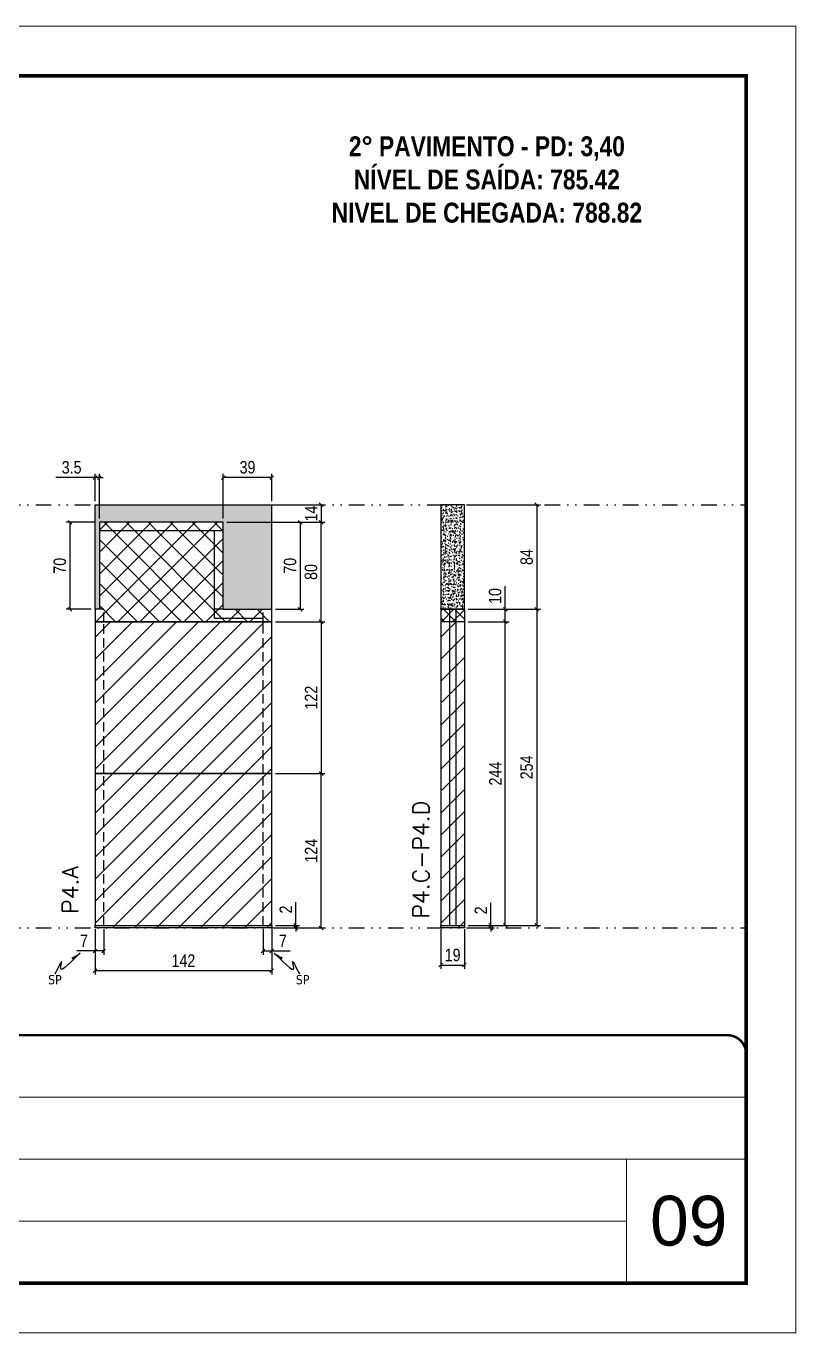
# Model space of a CAD drawing. Extents: x 2201 to 8455, y 252 to 7045.
# Drawn here: x 3068 to 3686, y 3698 to 4748 of the extents above; entities that cross this region are included whole.
import ezdxf

# ---------------------------------------------------------------- set-up
doc = ezdxf.new("R2010")
doc.units = 0
for name, pattern in [('CONTINUO', [0]), ('DASHED', [0.75, 0.5, -0.25]), ('DIVIDE2', [0.625, 0.25, -0.125, 0, -0.125, 0, -0.125]), ('HIDDEN', [0.375, 0.25, -0.125])]:
    doc.linetypes.add(name, pattern=pattern)
for name, color, linetype, lineweight in [('CARIMBO', 255, 'Continuous', 9), ('Folhas', 255, 'Continuous', 9), ('Hachura', 251, 'Continuous', 9), ('SARRAFO DE PRESSAO', 251, 'DASHED', 9), ('Texto Seção', 7, 'Continuous', 15)]:
    doc.layers.add(name, color=color, linetype=linetype, lineweight=lineweight)
for name, color, linetype in [('COTA', 241, 'Continuous'), ('NOMENCLATURA', 7, 'Continuous'), ('Nível', 160, 'Continuous'), ('Painéis', 200, 'Continuous'), ('SARR_2.2x7', 40, 'Continuous'), ('Sarrafo de Pressão', 42, 'HIDDEN'), ('texto', 7, 'Continuous')]:
    doc.layers.add(name, color=color, linetype=linetype)
doc.styles.add('ARIAL', font='arial.ttf')
doc.styles.add('COTA TECNICA', font='techl___.ttf', dxfattribs={"height": 10})
doc.styles.add('COTA TECNICA-50', font='techl___.ttf', dxfattribs={"height": 10})
doc.styles.add('REGUA-120', font='ROMANS.shx', dxfattribs={"height": 15})
doc.styles.add('ROMANC', font='techb___.ttf', dxfattribs={"height": 2.5})
doc.styles.get("Standard").update_dxf_attribs({"font": 'arial.ttf'})
doc.dimstyles.new('COTA PAINEL-50', dxfattribs={"dimtxt": 10, "dimasz": 3, "dimexe": 3, "dimexo": 3, "dimgap": 3, "dimtad": 1, "dimdec": 1, "dimzin": 12, "dimdsep": 46, "dimtxsty": 'COTA TECNICA-50', "dimblk1": 'OBLIQUE', "dimblk2": 'OBLIQUE', "dimsah": 1, "dimcen": 0.9, "dimclrd": 4, "dimclre": 4, "dimclrt": 240, "dimadec": 1, "dimazin": 3, "dimtfac": 1, "dimtdec": 1, "dimtmove": 0, "dimatfit": 3, "dimfxl": 1, "dimtolj": 1, "dimtzin": 12, "dimarcsym": 0})
doc.dimstyles.new('PAINEL', dxfattribs={"dimtxt": 10, "dimasz": 3, "dimexe": 3, "dimexo": 3, "dimgap": 3, "dimtad": 1, "dimdec": 1, "dimzin": 12, "dimdsep": 46, "dimtxsty": 'COTA TECNICA', "dimblk1": 'OBLIQUE', "dimblk2": 'OBLIQUE', "dimsah": 1, "dimcen": 0.9, "dimclrd": 4, "dimclre": 4, "dimclrt": 240, "dimadec": 1, "dimazin": 3, "dimtfac": 1, "dimtdec": 1, "dimtmove": 0, "dimatfit": 3, "dimfxl": 1, "dimtolj": 1, "dimtzin": 12, "dimarcsym": 0})
doc.dimstyles.get("Standard").update_dxf_attribs({"dimtxt": 0.18, "dimasz": 0.18, "dimexe": 0.18, "dimexo": 0.0625, "dimgap": 0.09, "dimtad": 0, "dimtih": 1, "dimtoh": 1, "dimdec": 4, "dimzin": 0, "dimdsep": 46, "dimtxsty": 'Standard', "dimcen": 0.09, "dimadec": 0, "dimazin": 0, "dimtfac": 1, "dimtdec": 4, "dimtofl": 0, "dimtmove": 0, "dimatfit": 3, "dimfxl": 1, "dimtolj": 1, "dimtzin": 0, "dimarcsym": 0})

# ---------------------------------------------------------------- blocks, each defined once
blk = doc.blocks.new('9999999999')
at = {"color": 30, "linetype": 'CONTINUO'}
for p, q in [((98564.6, 34379.6), (99584, 34379.6)), ((98564.6, 34329.8), (99488, 34329.8)), ((99584, 34329.8), (99488, 34329.8)), ((99488, 34329.8), (99488, 34230.2)), ((98564.6, 34280), (99488, 34280))]:
    blk.add_line(p, q, dxfattribs=at)
at = {"color": 30, "linetype": 'CONTINUO', "const_width": 2}
blk.add_lwpolyline([(99584, 34230.2), (99584, 34414.4, 0.414214), (99569, 34429.4), (98229, 34429.4, 0.414214), (98214, 34414.4), (98214, 34245.2, 0.414214), (98229, 34230.2), (99584, 34230.2)], format="xyb", dxfattribs=at)
at = {"layer": 'Folhas'}
blk.add_lwpolyline([(98139, 34190.2), (99624, 34190.2), (99624, 35240.2), (98139, 35240.2)], close=True, dxfattribs=at)
at = {"layer": 'Folhas', "color": 30, "const_width": 3}
blk.add_lwpolyline([(98214, 34230.2), (99584, 34230.2), (99584, 35200.2), (98214, 35200.2)], close=True, dxfattribs=at)
blk = doc.blocks.new('_Oblique')
at = {"color": 0, "linetype": 'ByBlock', "lineweight": -2}
blk.add_line((-0.5, -0.5), (0.5, 0.5), dxfattribs=at)
blk = doc.blocks.new('*D458')
at = {"layer": 'COTA', "color": 4, "lineweight": -2, "transparency": 16777216}
for p, q in [((3401.1, 4021.9), (3401.1, 3990)), ((3420.1, 4021.9), (3420.1, 3990)), ((3401.1, 3993), (3420.1, 3993))]:
    blk.add_line(p, q, dxfattribs=at)
at = {"layer": 'Defpoints', "color": 0, "transparency": 16777216}
for p in [(3401.1, 4024.9), (3420.1, 4024.9), (3420.1, 3993)]:
    blk.add_point(p, dxfattribs=at)
at = {"layer": 'COTA', "color": 4, "lineweight": -2, "transparency": 16777216, "xscale": 3, "yscale": 3, "zscale": 3, "rotation": 180}
blk.add_blockref('_Oblique', (3401.1, 3993), dxfattribs=at)
at = {"layer": 'COTA', "color": 4, "lineweight": -2, "transparency": 16777216, "xscale": 3, "yscale": 3, "zscale": 3}
blk.add_blockref('_Oblique', (3420.1, 3993), dxfattribs=at)
at = {"layer": 'COTA', "color": 240, "transparency": 16777216, "insert": (3410.6, 4001.1), "char_height": 10, "attachment_point": 5, "style": 'COTA TECNICA'}
blk.add_mtext('\\A1;19', dxfattribs=at)
blk = doc.blocks.new('*D459')
at = {"layer": 'COTA', "color": 4, "lineweight": -2, "transparency": 16777216}
for p, q in [((3441.3, 4024.9), (3441.3, 4043)), ((3423.1, 4024.9), (3444.3, 4024.9)), ((3423.1, 4022.9), (3444.3, 4022.9)), ((3441.3, 4022.9), (3441.3, 4024.9)), ((3441.3, 4022.9), (3441.3, 4019.9))]:
    blk.add_line(p, q, dxfattribs=at)
at = {"layer": 'Defpoints', "color": 0, "transparency": 16777216}
for p in [(3420.1, 4024.9), (3420.1, 4022.9), (3441.3, 4024.9)]:
    blk.add_point(p, dxfattribs=at)
at = {"layer": 'COTA', "color": 4, "lineweight": -2, "transparency": 16777216, "xscale": 3, "yscale": 3, "zscale": 3}
for p, rotation in [((3441.3, 4024.9), 270), ((3441.3, 4022.9), 90)]:
    blk.add_blockref('_Oblique', p, dxfattribs=dict(at, rotation=rotation))
at = {"layer": 'COTA', "color": 240, "transparency": 16777216, "insert": (3433.3, 4037), "char_height": 10, "attachment_point": 5, "rotation": 90, "style": 'COTA TECNICA-50'}
blk.add_mtext('\\A1;2', dxfattribs=at)
blk = doc.blocks.new('*D772')
at = {"layer": 'COTA', "color": 4, "linetype": 'ByBlock', "lineweight": -2, "transparency": 16777216}
for p, q in [((3423.1, 4362.9), (3481.2, 4362.9)), ((3478.2, 4362.9), (3478.2, 4278.9)), ((3423.1, 4278.9), (3481.2, 4278.9))]:
    blk.add_line(p, q, dxfattribs=at)
at = {"layer": 'Defpoints', "color": 0, "linetype": 'ByBlock', "transparency": 16777216}
for p in [(3420.1, 4362.9), (3420.1, 4278.9), (3478.2, 4278.9)]:
    blk.add_point(p, dxfattribs=at)
at = {"layer": 'COTA', "color": 4, "linetype": 'ByBlock', "lineweight": -2, "transparency": 16777216, "xscale": 3, "yscale": 3, "zscale": 3}
for p, rotation in [((3478.2, 4362.9), 90), ((3478.2, 4278.9), 270)]:
    blk.add_blockref('_Oblique', p, dxfattribs=dict(at, rotation=rotation))
at = {"layer": 'COTA', "color": 240, "linetype": 'ByBlock', "transparency": 16777216, "insert": (3470.1, 4320.9), "char_height": 10, "attachment_point": 5, "rotation": 90, "style": 'COTA TECNICA'}
blk.add_mtext('\\A1;84', dxfattribs=at)
blk = doc.blocks.new('*D773')
at = {"layer": 'COTA', "color": 4, "lineweight": -2, "transparency": 16777216}
for p, q in [((3452.9, 4278.9), (3452.9, 4297.4)), ((3423.1, 4278.9), (3455.9, 4278.9)), ((3452.9, 4268.9), (3452.9, 4278.9)), ((3423.1, 4268.9), (3455.9, 4268.9))]:
    blk.add_line(p, q, dxfattribs=at)
at = {"layer": 'Defpoints', "color": 0, "transparency": 16777216}
for p in [(3420.1, 4278.9), (3452.9, 4278.9), (3420.1, 4268.9)]:
    blk.add_point(p, dxfattribs=at)
at = {"layer": 'COTA', "color": 4, "lineweight": -2, "transparency": 16777216, "xscale": 3, "yscale": 3, "zscale": 3}
for p, rotation in [((3452.9, 4278.9), 90), ((3452.9, 4268.9), 270)]:
    blk.add_blockref('_Oblique', p, dxfattribs=dict(at, rotation=rotation))
at = {"layer": 'COTA', "color": 240, "transparency": 16777216, "insert": (3444.8, 4289.6), "char_height": 10, "attachment_point": 5, "rotation": 90, "style": 'COTA TECNICA-50'}
blk.add_mtext('\\A1;10', dxfattribs=at)
blk = doc.blocks.new('*D751')
at = {"layer": 'COTA', "color": 4, "lineweight": -2, "transparency": 16777216}
for p, q in [((3423.1, 4268.9), (3455.9, 4268.9)), ((3452.9, 4024.9), (3452.9, 4268.9)), ((3423.1, 4024.9), (3455.9, 4024.9))]:
    blk.add_line(p, q, dxfattribs=at)
at = {"layer": 'Defpoints', "color": 0, "transparency": 16777216}
for p in [(3420.1, 4268.9), (3452.9, 4268.9), (3420.1, 4024.9)]:
    blk.add_point(p, dxfattribs=at)
at = {"layer": 'COTA', "color": 4, "lineweight": -2, "transparency": 16777216, "xscale": 3, "yscale": 3, "zscale": 3}
for p, rotation in [((3452.9, 4268.9), 90), ((3452.9, 4024.9), 270)]:
    blk.add_blockref('_Oblique', p, dxfattribs=dict(at, rotation=rotation))
at = {"layer": 'COTA', "color": 240, "transparency": 16777216, "insert": (3444.9, 4146.9), "char_height": 10, "attachment_point": 5, "rotation": 90, "style": 'COTA TECNICA'}
blk.add_mtext('\\A1;244', dxfattribs=at)
blk = doc.blocks.new('*D410')
at = {"layer": 'COTA', "color": 4, "lineweight": -2, "transparency": 16777216}
for p, q in [((3423.1, 4278.9), (3481.2, 4278.9)), ((3478.2, 4278.9), (3478.2, 4024.9)), ((3423.1, 4024.9), (3481.2, 4024.9))]:
    blk.add_line(p, q, dxfattribs=at)
at = {"layer": 'Defpoints', "color": 0, "transparency": 16777216}
for p in [(3420.1, 4278.9), (3420.1, 4024.9), (3478.2, 4024.9)]:
    blk.add_point(p, dxfattribs=at)
at = {"layer": 'COTA', "color": 4, "lineweight": -2, "transparency": 16777216, "xscale": 3, "yscale": 3, "zscale": 3}
for p, rotation in [((3478.2, 4278.9), 90), ((3478.2, 4024.9), 270)]:
    blk.add_blockref('_Oblique', p, dxfattribs=dict(at, rotation=rotation))
at = {"layer": 'COTA', "color": 240, "transparency": 16777216, "insert": (3470.1, 4151.9), "char_height": 10, "attachment_point": 5, "rotation": 90, "style": 'COTA TECNICA'}
blk.add_mtext('\\A1;254', dxfattribs=at)
blk = doc.blocks.new('*D411')
at = {"layer": 'COTA', "color": 4, "lineweight": -2, "transparency": 16777216}
for p, q in [((3123.3, 4021.9), (3123.3, 3985.6)), ((3265.3, 4021.9), (3265.3, 3985.6)), ((3123.3, 3988.6), (3265.3, 3988.6))]:
    blk.add_line(p, q, dxfattribs=at)
at = {"layer": 'Defpoints', "color": 0, "transparency": 16777216}
for p in [(3123.3, 4024.9), (3265.3, 4024.9), (3265.3, 3988.6)]:
    blk.add_point(p, dxfattribs=at)
at = {"layer": 'COTA', "color": 4, "lineweight": -2, "transparency": 16777216, "xscale": 3, "yscale": 3, "zscale": 3, "rotation": 180}
blk.add_blockref('_Oblique', (3123.3, 3988.6), dxfattribs=at)
at = {"layer": 'COTA', "color": 4, "lineweight": -2, "transparency": 16777216, "xscale": 3, "yscale": 3, "zscale": 3}
blk.add_blockref('_Oblique', (3265.3, 3988.6), dxfattribs=at)
at = {"layer": 'COTA', "color": 240, "transparency": 16777216, "insert": (3194.3, 3996.6), "char_height": 10, "attachment_point": 5, "style": 'COTA TECNICA'}
blk.add_mtext('\\A1;142', dxfattribs=at)
blk = doc.blocks.new('*D412')
at = {"layer": 'COTA', "color": 4, "lineweight": -2, "transparency": 16777216}
for p, q in [((3130.3, 4021.9), (3130.3, 4001.4)), ((3123.3, 4019.9), (3123.3, 4001.4)), ((3123.3, 4004.4), (3108.6, 4004.4)), ((3130.3, 4004.4), (3123.3, 4004.4))]:
    blk.add_line(p, q, dxfattribs=at)
at = {"layer": 'Defpoints', "color": 0, "transparency": 16777216}
for p in [(3123.3, 4022.9), (3130.3, 4024.9), (3123.3, 4004.4)]:
    blk.add_point(p, dxfattribs=at)
at = {"layer": 'COTA', "color": 4, "lineweight": -2, "transparency": 16777216, "xscale": 3, "yscale": 3, "zscale": 3, "rotation": 180}
blk.add_blockref('_Oblique', (3123.3, 4004.4), dxfattribs=at)
at = {"layer": 'COTA', "color": 4, "lineweight": -2, "transparency": 16777216, "xscale": 3, "yscale": 3, "zscale": 3}
blk.add_blockref('_Oblique', (3130.3, 4004.4), dxfattribs=at)
at = {"layer": 'COTA', "color": 240, "transparency": 16777216, "insert": (3114.4, 4012.5), "char_height": 10, "attachment_point": 5, "style": 'COTA TECNICA-50'}
blk.add_mtext('\\A1;7', dxfattribs=at)
blk = doc.blocks.new('*D413')
at = {"layer": 'COTA', "color": 4, "lineweight": -2, "transparency": 16777216}
for p, q in [((3258.3, 4021.9), (3258.3, 4001.4)), ((3265.3, 4019.9), (3265.3, 4001.4)), ((3258.3, 4004.4), (3265.3, 4004.4)), ((3265.3, 4004.4), (3280, 4004.4))]:
    blk.add_line(p, q, dxfattribs=at)
at = {"layer": 'Defpoints', "color": 0, "transparency": 16777216}
for p in [(3258.3, 4024.9), (3265.3, 4022.9), (3265.3, 4004.4)]:
    blk.add_point(p, dxfattribs=at)
at = {"layer": 'COTA', "color": 4, "lineweight": -2, "transparency": 16777216, "xscale": 3, "yscale": 3, "zscale": 3, "rotation": 180}
blk.add_blockref('_Oblique', (3258.3, 4004.4), dxfattribs=at)
at = {"layer": 'COTA', "color": 4, "lineweight": -2, "transparency": 16777216, "xscale": 3, "yscale": 3, "zscale": 3}
blk.add_blockref('_Oblique', (3265.3, 4004.4), dxfattribs=at)
at = {"layer": 'COTA', "color": 240, "transparency": 16777216, "insert": (3274.2, 4012.5), "char_height": 10, "attachment_point": 5, "style": 'COTA TECNICA-50'}
blk.add_mtext('\\A1;7', dxfattribs=at)
blk = doc.blocks.new('*D414')
at = {"layer": 'COTA', "color": 4, "linetype": 'ByBlock', "lineweight": -2, "transparency": 16777216}
for p, q in [((3268.3, 4146.9), (3308, 4146.9)), ((3305, 4022.9), (3305, 4146.9)), ((3268.3, 4022.9), (3308, 4022.9))]:
    blk.add_line(p, q, dxfattribs=at)
at = {"layer": 'Defpoints', "color": 0, "linetype": 'ByBlock', "transparency": 16777216}
for p in [(3265.3, 4146.9), (3305, 4146.9), (3265.3, 4022.9)]:
    blk.add_point(p, dxfattribs=at)
at = {"layer": 'COTA', "color": 4, "linetype": 'ByBlock', "lineweight": -2, "transparency": 16777216, "xscale": 3, "yscale": 3, "zscale": 3}
for p, rotation in [((3305, 4146.9), 90), ((3305, 4022.9), 270)]:
    blk.add_blockref('_Oblique', p, dxfattribs=dict(at, rotation=rotation))
at = {"layer": 'COTA', "color": 240, "linetype": 'ByBlock', "transparency": 16777216, "insert": (3296.9, 4084.9), "char_height": 10, "attachment_point": 5, "rotation": 90, "style": 'COTA TECNICA'}
blk.add_mtext('\\A1;124', dxfattribs=at)
blk = doc.blocks.new('*D415')
at = {"layer": 'COTA', "color": 4, "linetype": 'ByBlock', "lineweight": -2, "transparency": 16777216}
for p, q in [((3268.3, 4146.9), (3308, 4146.9)), ((3305, 4022.9), (3305, 4146.9)), ((3268.3, 4022.9), (3308, 4022.9))]:
    blk.add_line(p, q, dxfattribs=at)
at = {"layer": 'Defpoints', "color": 0, "linetype": 'ByBlock', "transparency": 16777216}
for p in [(3265.3, 4146.9), (3305, 4146.9), (3265.3, 4022.9)]:
    blk.add_point(p, dxfattribs=at)
at = {"layer": 'COTA', "color": 4, "linetype": 'ByBlock', "lineweight": -2, "transparency": 16777216, "xscale": 3, "yscale": 3, "zscale": 3}
for p, rotation in [((3305, 4146.9), 90), ((3305, 4022.9), 270)]:
    blk.add_blockref('_Oblique', p, dxfattribs=dict(at, rotation=rotation))
at = {"layer": 'COTA', "color": 240, "linetype": 'ByBlock', "transparency": 16777216, "insert": (3296.9, 4084.9), "char_height": 10, "attachment_point": 5, "rotation": 90, "style": 'COTA TECNICA'}
blk.add_mtext('\\A1;124', dxfattribs=at)
blk = doc.blocks.new('*D416')
at = {"layer": 'COTA', "color": 4, "lineweight": -2, "transparency": 16777216}
for p, q in [((3268.3, 4348.9), (3308, 4348.9)), ((3305, 4268.9), (3305, 4348.9)), ((3268.3, 4268.9), (3308, 4268.9))]:
    blk.add_line(p, q, dxfattribs=at)
at = {"layer": 'Defpoints', "color": 0, "transparency": 16777216}
for p in [(3265.3, 4348.9), (3305, 4348.9), (3265.3, 4268.9)]:
    blk.add_point(p, dxfattribs=at)
at = {"layer": 'COTA', "color": 4, "lineweight": -2, "transparency": 16777216, "xscale": 3, "yscale": 3, "zscale": 3}
for p, rotation in [((3305, 4348.9), 90), ((3305, 4268.9), 270)]:
    blk.add_blockref('_Oblique', p, dxfattribs=dict(at, rotation=rotation))
at = {"layer": 'COTA', "color": 240, "transparency": 16777216, "insert": (3296.8, 4308.9), "char_height": 10, "attachment_point": 5, "rotation": 90, "style": 'COTA TECNICA-50'}
blk.add_mtext('\\A1;80', dxfattribs=at)
blk = doc.blocks.new('*D417')
at = {"layer": 'COTA', "color": 4, "lineweight": -2, "transparency": 16777216}
for p, q in [((3268.3, 4362.9), (3308, 4362.9)), ((3305, 4362.9), (3305, 4348.9)), ((3268.3, 4348.9), (3308, 4348.9))]:
    blk.add_line(p, q, dxfattribs=at)
at = {"layer": 'Defpoints', "color": 0, "transparency": 16777216}
for p in [(3265.3, 4362.9), (3265.3, 4348.9), (3305, 4348.9)]:
    blk.add_point(p, dxfattribs=at)
at = {"layer": 'COTA', "color": 4, "lineweight": -2, "transparency": 16777216, "xscale": 3, "yscale": 3, "zscale": 3}
for p, rotation in [((3305, 4362.9), 90), ((3305, 4348.9), 270)]:
    blk.add_blockref('_Oblique', p, dxfattribs=dict(at, rotation=rotation))
at = {"layer": 'COTA', "color": 240, "transparency": 16777216, "insert": (3296.9, 4355.9), "char_height": 10, "attachment_point": 5, "rotation": 90, "style": 'COTA TECNICA-50'}
blk.add_mtext('\\A1;14', dxfattribs=at)
blk = doc.blocks.new('*D753')
at = {"layer": 'COTA', "color": 4, "lineweight": -2, "transparency": 16777216}
for p, q in [((3123.8, 4348.9), (3100.1, 4348.9)), ((3103.1, 4348.9), (3103.1, 4278.9)), ((3120.3, 4278.9), (3100.1, 4278.9))]:
    blk.add_line(p, q, dxfattribs=at)
at = {"layer": 'Defpoints', "color": 0, "transparency": 16777216}
for p in [(3126.8, 4348.9), (3103.1, 4278.9), (3123.3, 4278.9)]:
    blk.add_point(p, dxfattribs=at)
at = {"layer": 'COTA', "color": 4, "lineweight": -2, "transparency": 16777216, "xscale": 3, "yscale": 3, "zscale": 3}
for p, rotation in [((3103.1, 4348.9), 90), ((3103.1, 4278.9), 270)]:
    blk.add_blockref('_Oblique', p, dxfattribs=dict(at, rotation=rotation))
at = {"layer": 'COTA', "color": 240, "transparency": 16777216, "insert": (3095, 4313.9), "char_height": 10, "attachment_point": 5, "rotation": 90, "style": 'COTA TECNICA'}
blk.add_mtext('\\A1;70', dxfattribs=at)
blk = doc.blocks.new('*D754')
at = {"layer": 'COTA', "color": 4, "lineweight": -2, "transparency": 16777216}
for p, q in [((3226.3, 4351.9), (3226.3, 4387.7)), ((3265.3, 4384.7), (3226.3, 4384.7)), ((3265.3, 4365.9), (3265.3, 4387.7))]:
    blk.add_line(p, q, dxfattribs=at)
at = {"layer": 'Defpoints', "color": 0, "transparency": 16777216}
for p in [(3226.3, 4384.7), (3265.3, 4362.9), (3226.3, 4348.9)]:
    blk.add_point(p, dxfattribs=at)
at = {"layer": 'COTA', "color": 4, "lineweight": -2, "transparency": 16777216, "xscale": 3, "yscale": 3, "zscale": 3, "rotation": 180}
blk.add_blockref('_Oblique', (3226.3, 4384.7), dxfattribs=at)
at = {"layer": 'COTA', "color": 4, "lineweight": -2, "transparency": 16777216, "xscale": 3, "yscale": 3, "zscale": 3}
blk.add_blockref('_Oblique', (3265.3, 4384.7), dxfattribs=at)
at = {"layer": 'COTA', "color": 240, "transparency": 16777216, "insert": (3245.8, 4393), "char_height": 10, "attachment_point": 5, "style": 'COTA TECNICA'}
blk.add_mtext('\\A1;39', dxfattribs=at)
blk = doc.blocks.new('*D418')
at = {"layer": 'COTA', "color": 4, "lineweight": -2, "transparency": 16777216}
for p, q in [((3123.3, 4384.7), (3091.7, 4384.7)), ((3123.3, 4365.9), (3123.3, 4387.7)), ((3126.8, 4384.7), (3123.3, 4384.7)), ((3126.8, 4351.9), (3126.8, 4387.7)), ((3126.8, 4384.7), (3129.8, 4384.7))]:
    blk.add_line(p, q, dxfattribs=at)
at = {"layer": 'Defpoints', "color": 0, "transparency": 16777216}
for p in [(3123.3, 4384.7), (3123.3, 4362.9), (3126.8, 4348.9)]:
    blk.add_point(p, dxfattribs=at)
at = {"layer": 'COTA', "color": 4, "lineweight": -2, "transparency": 16777216, "xscale": 3, "yscale": 3, "zscale": 3}
blk.add_blockref('_Oblique', (3123.3, 4384.7), dxfattribs=at)
at = {"layer": 'COTA', "color": 4, "lineweight": -2, "transparency": 16777216, "xscale": 3, "yscale": 3, "zscale": 3, "rotation": 180}
blk.add_blockref('_Oblique', (3126.8, 4384.7), dxfattribs=at)
at = {"layer": 'COTA', "color": 240, "transparency": 16777216, "insert": (3104.5, 4392.9), "char_height": 10, "attachment_point": 5, "style": 'COTA TECNICA'}
blk.add_mtext('\\A1;3.5', dxfattribs=at)
blk = doc.blocks.new('*D755')
at = {"layer": 'COTA', "color": 4, "lineweight": -2, "transparency": 16777216}
for p, q in [((3229.3, 4348.9), (3291.1, 4348.9)), ((3288.1, 4348.9), (3288.1, 4278.9)), ((3268.3, 4278.9), (3291.1, 4278.9))]:
    blk.add_line(p, q, dxfattribs=at)
at = {"layer": 'Defpoints', "color": 0, "transparency": 16777216}
for p in [(3226.3, 4348.9), (3265.3, 4278.9), (3288.1, 4278.9)]:
    blk.add_point(p, dxfattribs=at)
at = {"layer": 'COTA', "color": 4, "lineweight": -2, "transparency": 16777216, "xscale": 3, "yscale": 3, "zscale": 3}
for p, rotation in [((3288.1, 4348.9), 90), ((3288.1, 4278.9), 270)]:
    blk.add_blockref('_Oblique', p, dxfattribs=dict(at, rotation=rotation))
at = {"layer": 'COTA', "color": 240, "transparency": 16777216, "insert": (3280, 4313.9), "char_height": 10, "attachment_point": 5, "rotation": 90, "style": 'COTA TECNICA'}
blk.add_mtext('\\A1;70', dxfattribs=at)
blk = doc.blocks.new('*D756')
at = {"layer": 'COTA', "color": 4, "lineweight": -2, "transparency": 16777216}
for p, q in [((3268.3, 4268.9), (3308, 4268.9)), ((3305, 4268.9), (3305, 4146.9)), ((3268.3, 4146.9), (3308, 4146.9))]:
    blk.add_line(p, q, dxfattribs=at)
at = {"layer": 'Defpoints', "color": 0, "transparency": 16777216}
for p in [(3265.3, 4268.9), (3265.3, 4146.9), (3305, 4146.9)]:
    blk.add_point(p, dxfattribs=at)
at = {"layer": 'COTA', "color": 4, "lineweight": -2, "transparency": 16777216, "xscale": 3, "yscale": 3, "zscale": 3}
for p, rotation in [((3305, 4268.9), 90), ((3305, 4146.9), 270)]:
    blk.add_blockref('_Oblique', p, dxfattribs=dict(at, rotation=rotation))
at = {"layer": 'COTA', "color": 240, "transparency": 16777216, "insert": (3296.9, 4207.9), "char_height": 10, "attachment_point": 5, "rotation": 90, "style": 'COTA TECNICA'}
blk.add_mtext('\\A1;122', dxfattribs=at)
blk = doc.blocks.new('*D419')
at = {"layer": 'COTA', "color": 4, "lineweight": -2, "transparency": 16777216}
for p, q in [((3284.6, 4024.9), (3284.6, 4043.7)), ((3268.3, 4024.9), (3287.6, 4024.9)), ((3268.3, 4022.9), (3287.6, 4022.9)), ((3284.6, 4022.9), (3284.6, 4024.9)), ((3284.6, 4022.9), (3284.6, 4019.9))]:
    blk.add_line(p, q, dxfattribs=at)
at = {"layer": 'Defpoints', "color": 0, "transparency": 16777216}
for p in [(3265.3, 4024.9), (3265.3, 4022.9), (3284.6, 4022.9)]:
    blk.add_point(p, dxfattribs=at)
at = {"layer": 'COTA', "color": 4, "lineweight": -2, "transparency": 16777216, "xscale": 3, "yscale": 3, "zscale": 3}
for p, rotation in [((3284.6, 4024.9), 270), ((3284.6, 4022.9), 90)]:
    blk.add_blockref('_Oblique', p, dxfattribs=dict(at, rotation=rotation))
at = {"layer": 'COTA', "color": 240, "transparency": 16777216, "insert": (3276.6, 4037.7), "char_height": 10, "attachment_point": 5, "rotation": 90, "style": 'COTA TECNICA-50'}
blk.add_mtext('\\A1;2', dxfattribs=at)

msp = doc.modelspace()

# ---------------------------------------------------------------- hatches: boundary and pattern name
at = {"layer": 'COTA', "linetype": 'ByBlock'}
h = msp.add_hatch(dxfattribs=at)
h.set_pattern_fill('AR-CONC', color=256, scale=0.03)
h.set_pattern_definition([(50, (-168930.8747, -106624.4385), (5.46554007, -0.47817257), [0.5715, -6.2865]), (355, (-168930.875, -106624.4385), (-1.05730264, 5.73170536), [0.4572, -5.02921753]), (100.4514447, (-168930.4193, -106624.4784), (4.40823741, 5.25353256), [0.48570026, -5.34270734]), (46.1842, (-168930.875, -106622.9145), (8.13237123, -1.26126984), [0.85725, -9.42975]), (96.6355576, (-168930.197, -106623.02), (7.12212402, 7.42278374), [0.7285507, -8.01406824]), (351.184151, (-168930.875, -106622.9145), (7.12212402, 7.42278374), [0.685799, -7.54379196]), (21, (-168930.1127, -106623.2955), (4.54843174, -3.06795595), [0.5715, -6.2865]), (326, (-168930.113, -106623.2955), (1.85406085, 5.52563898), [0.4572, -5.0292]), (71.451445, (-168929.7337, -106623.551), (6.40249258, 2.45768307), [0.48570026, -5.34269813]), (37.5, (-168930.8747, -106624.4385), (0.092658098, 2.536651166), [0, -4.96824, 0, -5.1054, 0, -5.04825]), (7.5, (-168930.8747, -106624.4385), (2.004589875, 3.005417245), [0, -2.91084, 0, -4.85394, 0, -1.92405]), (327.5, (-168932.574, -106624.4385), (4.067717855, -0.17186232), [0, -1.905, 0, -5.9436, 0, -7.8867]), (317.5, (-168933.336, -106624.4385), (4.44387544, 0.76279473), [0, -2.4765, 0, -3.94716, 0, -5.6007])])
h.paths.add_polyline_path([(3226.31, 4278.93), (3265.31, 4278.93), (3265.31, 4362.93), (3123.31, 4362.93), (3123.31, 4278.93), (3126.81, 4278.93), (3126.81, 4348.93), (3226.31, 4348.93)])
h = msp.add_hatch(dxfattribs=at)
h.set_pattern_fill('AR-CONC', color=256, scale=0.03)
h.set_pattern_definition([(50, (-5688.0315, 250.9333), (5.46554, -0.4781726), [0.5715, -6.2865]), (355, (-5688.0315, 250.933), (-1.0573026, 5.7317054), [0.4572, -5.0292175]), (100.451445, (-5687.576, 250.8934), (4.4082374, 5.2535326), [0.4857003, -5.3427073]), (46.1842, (-5688.0315, 252.457), (8.132371, -1.26127), [0.85725, -9.42975]), (96.63556, (-5687.354, 252.352), (7.122124, 7.422784), [0.728551, -8.014068]), (351.18415, (-5688.0315, 252.457), (7.122124, 7.422784), [0.685799, -7.543792]), (21, (-5687.2695, 252.0763), (4.5484317, -3.067956), [0.5715, -6.2865]), (326, (-5687.2695, 252.076), (1.854061, 5.525639), [0.4572, -5.0292]), (71.451445, (-5686.8905, 251.8206), (6.4024926, 2.457683), [0.4857003, -5.342698]), (37.5, (-5688.0315, 250.9333), (0.0926581, 2.53665117), [0, -4.96824, 0, -5.1054, 0, -5.04825]), (7.5, (-5688.0315, 250.9333), (2.0045899, 3.00541724), [0, -2.91084, 0, -4.85394, 0, -1.92405]), (327.5, (-5689.7308, 250.9333), (4.06771786, -0.1718623), [0, -1.905, 0, -5.9436, 0, -7.8867]), (317.5, (-5690.4928, 250.9333), (4.4438754, 0.7627947), [0, -2.4765, 0, -3.94716, 0, -5.6007])])
h.paths.add_polyline_path([(3420.09, 4362.93), (3401.09, 4362.99), (3401.09, 4278.96), (3420.09, 4278.89)])
at = {"layer": 'Hachura', "linetype": 'ByBlock'}
h = msp.add_hatch(dxfattribs=at)
h.set_pattern_fill('ANSI37', color=256, scale=100)
h.set_pattern_definition([(45, (-114026.815, -30716.115), (-8.8388348, 8.8388348), []), (135, (-114026.815, -30716.115), (-8.8388348, -8.8388348), [])])
h.paths.add_polyline_path([(3226.31, 4278.93), (3226.31, 4348.93), (3126.81, 4348.93), (3126.81, 4278.93), (3123.31, 4278.93), (3123.31, 4268.93), (3265.31, 4268.93), (3265.31, 4278.93)])
h = msp.add_hatch(dxfattribs=at)
h.set_pattern_fill('ANSI37', color=256, scale=2)
h.set_pattern_definition([(45, (-169193.149, -106622.4146), (-4.49012806, 4.49012806), []), (135, (-169193.149, -106622.4146), (-4.49012806, -4.49012806), [])])
h.paths.add_polyline_path([(3420.09, 4268.95), (3420.09, 4278.95), (3401.09, 4278.95), (3401.09, 4268.95)])
h = msp.add_hatch(dxfattribs=at)
h.set_pattern_fill('ANSI31', color=256, scale=100)
h.set_pattern_definition([(45, (-114026.815, -31028.35), (-8.8388348, 8.8388348), [])])
h.paths.add_polyline_path([(3265.31, 4268.93), (3123.31, 4268.93), (3123.31, 4022.93), (3265.31, 4022.93)])
h = msp.add_hatch(dxfattribs=at)
h.set_pattern_fill('ANSI31', color=256, scale=100)
h.set_pattern_definition([(45, (-113749.036, -31028.326), (-8.8388348, 8.8388348), [])])
h.paths.add_polyline_path([(3420.09, 4022.95), (3420.09, 4268.95), (3401.09, 4268.95), (3401.09, 4022.95)])

# ---------------------------------------------------------------- linework, layer by layer
at = {"layer": 'COTA', "linetype": 'ByBlock'}
for p, q in [((3123.31, 4278.93), (3123.31, 4362.93)), ((3123.31, 4362.93), (3265.31, 4362.93)), ((3265.31, 4362.93), (3265.31, 4362.93)), ((3265.31, 4278.93), (3265.31, 4362.93))]:
    msp.add_line(p, q, dxfattribs=at)
msp.add_lwpolyline([(3401.09, 4278.9), (3420.09, 4278.9), (3420.09, 4362.93), (3401.09, 4362.93)], close=True, dxfattribs=at)
at = {"layer": 'Nível', "color": 4, "linetype": 'DIVIDE2', "ltscale": 50}
for p, q in [((2666.84, 4362.93), (3646.37, 4362.93)), ((2666.84, 4022.93), (3646.37, 4022.93))]:
    msp.add_line(p, q, dxfattribs=at)
at = {"layer": 'Painéis'}
for p, q in [((3226.31, 4348.93), (3126.81, 4348.93)), ((3126.81, 4348.93), (3126.81, 4278.93)), ((3226.31, 4278.93), (3226.31, 4348.93)), ((3126.81, 4278.93), (3123.31, 4278.93)), ((3123.31, 4278.93), (3123.31, 4268.93)), ((3226.31, 4278.93), (3265.31, 4278.93)), ((3265.31, 4268.93), (3265.31, 4278.93)), ((3401.09, 4278.93), (3420.09, 4278.93)), ((3401.09, 4278.9), (3401.09, 4024.93)), ((3401.09, 4278.9), (3420.09, 4278.9)), ((3420.09, 4278.9), (3401.09, 4278.9)), ((3420.09, 4278.9), (3420.09, 4024.93)), ((3123.31, 4268.93), (3265.31, 4268.93)), ((3265.31, 4268.93), (3123.31, 4268.93)), ((3123.31, 4268.93), (3123.31, 4146.93)), ((3265.31, 4146.93), (3265.31, 4268.93)), ((3420.09, 4268.93), (3401.09, 4268.93)), ((3265.31, 4146.93), (3123.31, 4146.93)), ((3123.31, 4146.93), (3123.31, 4024.93)), ((3123.31, 4146.93), (3265.31, 4146.93)), ((3265.31, 4024.93), (3265.31, 4146.93)), ((3123.31, 4024.93), (3265.31, 4024.93)), ((3401.09, 4024.93), (3420.09, 4024.93)), ((3401.09, 4024.93), (3420.09, 4024.93)), ((3401.09, 4022.93), (3401.09, 4024.93)), ((3420.09, 4022.93), (3401.09, 4022.93)), ((3420.09, 4024.93), (3420.09, 4022.93))]:
    msp.add_line(p, q, dxfattribs=at)
msp.add_lwpolyline([(3265.31, 4022.93), (3123.31, 4022.93), (3123.31, 4024.93), (3265.31, 4024.93)], close=True, dxfattribs=at)
at = {"layer": 'SARR_2.2x7'}
for p, q in [((3226.31, 4341.93), (3126.81, 4341.93)), ((3219.31, 4278.93), (3219.31, 4341.93)), ((3219.31, 4271.93), (3219.31, 4278.93)), ((3226.31, 4278.93), (3219.31, 4278.93)), ((3408.09, 4278.9), (3408.09, 4024.93)), ((3413.09, 4278.9), (3413.09, 4024.93)), ((3219.31, 4271.93), (3258.31, 4271.93))]:
    msp.add_line(p, q, dxfattribs=at)
at = {"layer": 'Sarrafo de Pressão', "ltscale": 30}
for p, q in [((3130.31, 4278.93), (3126.81, 4278.93)), ((3130.31, 4268.93), (3130.31, 4278.93)), ((3258.31, 4268.93), (3258.31, 4278.93)), ((3130.31, 4146.93), (3130.31, 4268.93)), ((3258.31, 4146.93), (3258.31, 4268.93)), ((3130.31, 4024.93), (3130.31, 4146.93)), ((3258.31, 4024.93), (3258.31, 4146.93))]:
    msp.add_line(p, q, dxfattribs=at)

# ---------------------------------------------------------------- block references
at = {"layer": 'SARRAFO DE PRESSAO', "color": 6, "linetype": 'ByBlock'}
msp.add_blockref('9999999999', (-95937.61, -30492.69), dxfattribs=at)

# ---------------------------------------------------------------- texts
at = {"layer": 'CARIMBO', "style": 'ARIAL'}
msp.add_text('09', height=40, dxfattribs=at).set_placement((3569.23, 3767.66))
at = {"layer": 'NOMENCLATURA', "color": 2, "insert": (3438.11, 4685.65), "char_height": 16, "attachment_point": 2, "style": 'ROMANC'}
msp.add_mtext_dynamic_manual_height_columns('\\P2° PAVIMENTO - PD: 3,40\\PNÍVEL DE SAÍDA: 785.42\\PNIVEL DE CHEGADA: 788.82', width=328.3607, gutter_width=1, heights=[0], dxfattribs=at)
at = {"layer": 'texto', "color": 0, "char_height": 7.5, "attachment_point": 5}
for insert in [(3091.06, 3981.25), (3290.09, 3981.25)]:
    msp.add_mtext('{\\fTahoma|b0|i0|c0|p34;\\C4;SP}', dxfattribs=dict(at, insert=insert))
at = {"layer": 'Texto Seção', "char_height": 13, "width": 285.3299, "attachment_point": 7, "rotation": 90, "style": 'REGUA-120'}
for s, insert in [('\\pxt4;P4.C-P4.D', (3391.64, 4030.34)), ('P4.A', (3109.84, 4034.18))]:
    msp.add_mtext(s, dxfattribs=dict(at, insert=insert))

# ---------------------------------------------------------------- dimensions: what is measured, and where the dimension line sits
at = {"layer": 'COTA'}
for base, p1, p2, angle, dimstyle, picture, middle in [((3226.31, 4384.7), (3265.31, 4362.93), (3226.31, 4348.93), 180, 'PAINEL', '*D754', (3245.81, 4392.95)), ((3123.31, 4384.7), (3126.81, 4348.93), (3123.31, 4362.93), 180, 'PAINEL', '*D418', (3104.51, 4392.92)), ((3103.11, 4278.93), (3126.81, 4348.93), (3123.31, 4278.93), 90, 'PAINEL', '*D753', (3095, 4313.93)), ((3288.13, 4278.93), (3226.31, 4348.93), (3265.31, 4278.93), 90, 'PAINEL', '*D755', (3280.03, 4313.93)), ((3304.95, 4348.93), (3265.31, 4268.93), (3265.31, 4348.93), 90, 'COTA PAINEL-50', '*D416', (3296.83, 4308.93)), ((3452.95, 4278.93), (3420.09, 4268.93), (3420.09, 4278.93), 90, 'COTA PAINEL-50', '*D773', (3444.84, 4289.64)), ((3478.2, 4024.93), (3420.09, 4278.93), (3420.09, 4024.93), 90, 'PAINEL', '*D410', (3470.09, 4151.93)), ((3304.95, 4146.93), (3265.31, 4268.93), (3265.31, 4146.93), 90, 'PAINEL', '*D756', (3296.9, 4207.93)), ((3452.95, 4268.93), (3420.09, 4024.93), (3420.09, 4268.93), 90, 'PAINEL', '*D751', (3444.87, 4146.93)), ((3123.31, 4004.42), (3130.31, 4024.93), (3123.31, 4022.93), 180, 'COTA PAINEL-50', '*D412', (3114.45, 4012.49))]:
    dim = msp.add_linear_dim(base=base, p1=p1, p2=p2, angle=angle, dimstyle=dimstyle, dxfattribs=at)
    dim.commit()
    dim.dimension.update_dxf_attribs({"geometry": picture, "text_midpoint": middle})
for base, p1, p2, picture, middle in [((3304.95, 4348.93), (3265.31, 4362.93), (3265.31, 4348.93), '*D417', (3304.95, 4355.93)), ((3284.57, 4022.93), (3265.31, 4024.93), (3265.31, 4022.93), '*D419', (3284.57, 4037.67)), ((3441.28, 4024.93), (3420.09, 4022.93), (3420.09, 4024.93), '*D459', (3441.28, 4036.98))]:
    dim = msp.add_linear_dim(base=base, p1=p1, p2=p2, angle=90, dimstyle='COTA PAINEL-50', dxfattribs=at)
    dim.commit()
    dim.dimension.update_dxf_attribs({"geometry": picture, "text_midpoint": middle, "dimtype": 160})
at = {"layer": 'COTA', "linetype": 'ByBlock'}
dim = msp.add_linear_dim(base=(3478.2, 4278.9), p1=(3420.09, 4362.93), p2=(3420.09, 4278.9), angle=90, dimstyle='PAINEL', dxfattribs=at)
dim.commit()
dim.dimension.update_dxf_attribs({"geometry": '*D772', "text_midpoint": (3470.1, 4320.91)})
for picture in ['*D414', '*D415']:
    dim = msp.add_aligned_dim(p1=(3265.31, 4022.93), p2=(3265.31, 4146.93), distance=-39.64, dimstyle='PAINEL', dxfattribs=at)
    dim.commit()
    dim.dimension.update_dxf_attribs({"geometry": picture, "text_midpoint": (3296.88, 4084.93)})
at = {"layer": 'COTA'}
for base, p1, p2, picture, middle in [((3265.31, 3988.56), (3123.31, 4024.93), (3265.31, 4024.93), '*D411', (3194.31, 3996.64)), ((3420.09, 3993.03), (3401.09, 4024.93), (3420.09, 4024.93), '*D458', (3410.59, 4001.12))]:
    dim = msp.add_linear_dim(base=base, p1=p1, p2=p2, dimstyle='PAINEL', override={"dimarcsym": 2}, dxfattribs=at)
    dim.commit()
    dim.dimension.update_dxf_attribs({"geometry": picture, "text_midpoint": middle})
dim = msp.add_linear_dim(base=(3265.31, 4004.42), p1=(3258.31, 4024.93), p2=(3265.31, 4022.93), dimstyle='COTA PAINEL-50', dxfattribs=at)
dim.commit()
dim.dimension.update_dxf_attribs({"geometry": '*D413', "text_midpoint": (3274.18, 4012.49)})

# ---------------------------------------------------------------- leaders
at = {"layer": 'COTA', "path_type": 1}
for points in [[(3111.48, 4002.74), (3095.7, 3990.91), (3096.62, 3995.72), (3091.07, 3985.94)], [(3267.14, 4002.74), (3282.93, 3990.91), (3282, 3995.72), (3287.55, 3985.94)]]:
    msp.add_leader(points, dimstyle='Standard', override={"dimasz": 8}, dxfattribs=at)

doc.saveas('drawing.dxf')
